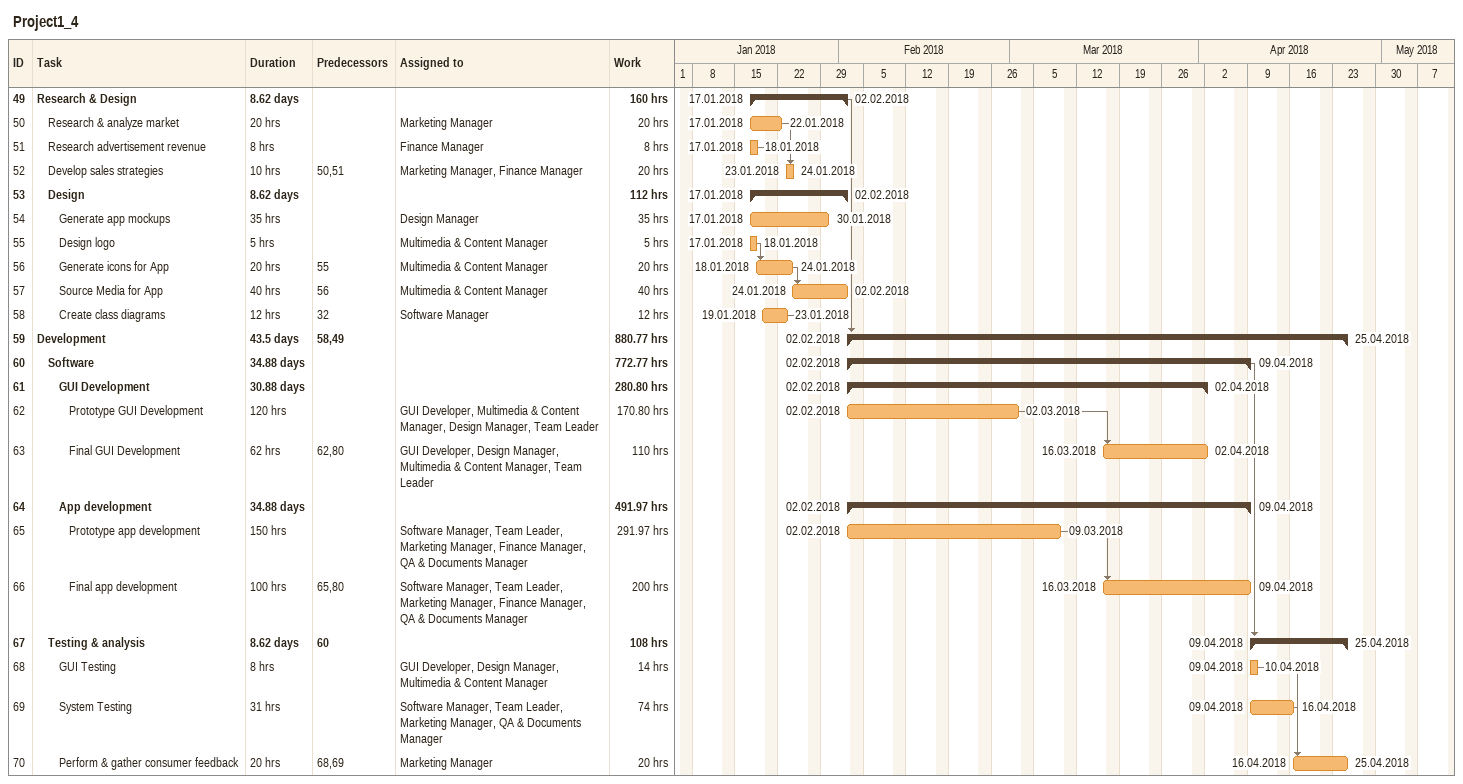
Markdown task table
Project1_4

| ID | Level | Task | Duration | Start | Finish | Predecessors | Resources | Work (h) |
|---|---|---|---|---|---|---|---|---|
| 49 | 1 | **Research & Design** | 8.62d | 2018-01-17 | 2018-02-02 |  |  | 160 |
| 50 | 2 | Research & analyze market | 20h | 2018-01-17 | 2018-01-22 |  | Marketing Manager | 20 |
| 51 | 2 | Research advertisement revenue | 8h | 2018-01-17 | 2018-01-18 |  | Finance Manager | 8 |
| 52 | 2 | Develop sales strategies | 10h | 2018-01-23 | 2018-01-24 | 50, 51 | Marketing Manager, Finance Manager | 20 |
| 53 | 2 | **Design** | 8.62d | 2018-01-17 | 2018-02-02 |  |  | 112 |
| 54 | 3 | Generate app mockups | 35h | 2018-01-17 | 2018-01-30 |  | Design Manager | 35 |
| 55 | 3 | Design logo | 5h | 2018-01-17 | 2018-01-18 |  | Multimedia & Content Manager | 5 |
| 56 | 3 | Generate icons for App | 20h | 2018-01-18 | 2018-01-24 | 55 | Multimedia & Content Manager | 20 |
| 57 | 3 | Source Media for App | 40h | 2018-01-24 | 2018-02-02 | 56 | Multimedia & Content Manager | 40 |
| 58 | 3 | Create class diagrams | 12h | 2018-01-19 | 2018-01-23 | 32 | Software Manager | 12 |
| 59 | 1 | **Development** | 43.5d | 2018-02-02 | 2018-04-25 | 58, 49 |  | 880.77 |
| 60 | 2 | **Software** | 34.88d | 2018-02-02 | 2018-04-09 |  |  | 772.77 |
| 61 | 3 | **GUI Development** | 30.88d | 2018-02-02 | 2018-04-02 |  |  | 280.80 |
| 62 | 4 | Prototype GUI Development | 120h | 2018-02-02 | 2018-03-02 |  | GUI Developer, Multimedia & Content Manager, Design Manager, Team Leader | 170.80 |
| 63 | 4 | Final GUI Development | 62h | 2018-03-16 | 2018-04-02 | 62, 80 | GUI Developer, Design Manager, Multimedia & Content Manager, Team Leader | 110 |
| 64 | 3 | **App development** | 34.88d | 2018-02-02 | 2018-04-09 |  |  | 491.97 |
| 65 | 4 | Prototype app development | 150h | 2018-02-02 | 2018-03-09 |  | Software Manager, Team Leader, Marketing Manager, Finance Manager, QA & Documents Manager | 291.97 |
| 66 | 4 | Final app development | 100h | 2018-03-16 | 2018-04-09 | 65, 80 | Software Manager, Team Leader, Marketing Manager, Finance Manager, QA & Documents Manager | 200 |
| 67 | 2 | **Testing & analysis** | 8.62d | 2018-04-09 | 2018-04-25 | 60 |  | 108 |
| 68 | 3 | GUI Testing | 8h | 2018-04-09 | 2018-04-10 |  | GUI Developer, Design Manager, Multimedia & Content Manager | 14 |
| 69 | 3 | System Testing | 31h | 2018-04-09 | 2018-04-16 |  | Software Manager, Team Leader, Marketing Manager, QA & Documents Manager | 74 |
| 70 | 3 | Perform & gather consumer feedback | 20h | 2018-04-16 | 2018-04-25 | 68, 69 | Marketing Manager | 20 |
